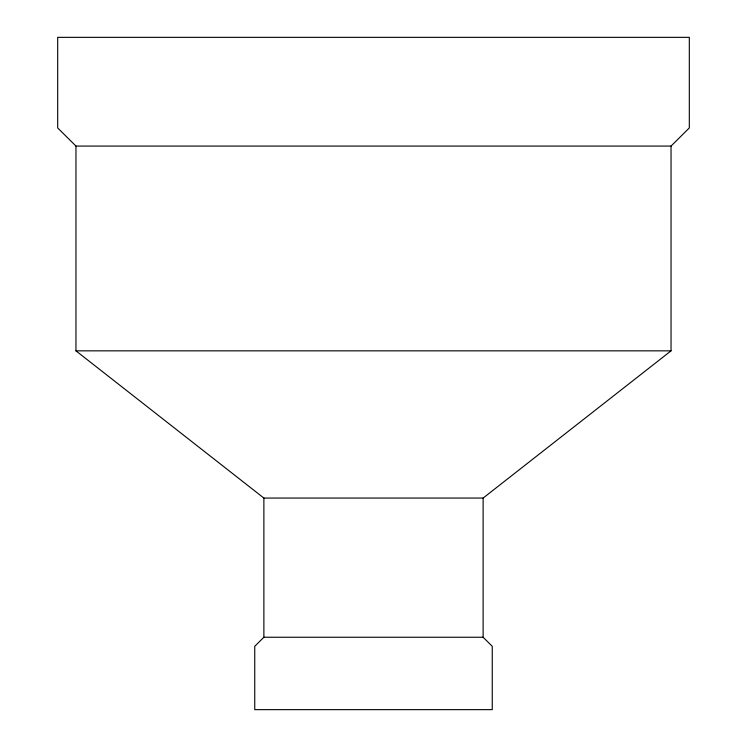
<?xml version="1.0" encoding="UTF-8"?>
<svg xmlns="http://www.w3.org/2000/svg" width="747" height="747" viewBox="0 0 747 747"><rect width="100%" height="100%" fill="white"/><g stroke="black" fill="none" stroke-linecap="round" stroke-linejoin="round"><path stroke-width="1.12" d="M263.878 637.247L483.122 637.247L492.254 646.304L492.254 709.65L254.746 709.65L254.746 646.304L263.878 637.247L263.878 498.062L75.961 350.847L75.961 146.067L57.687 127.942L57.687 37.35L689.313 37.35L689.313 127.942L671.039 146.067L75.961 146.067M483.122 637.247L483.122 498.062L671.039 350.847L671.039 146.067M75.961 350.847L671.039 350.847M263.878 498.062L483.122 498.062"/></g></svg>
